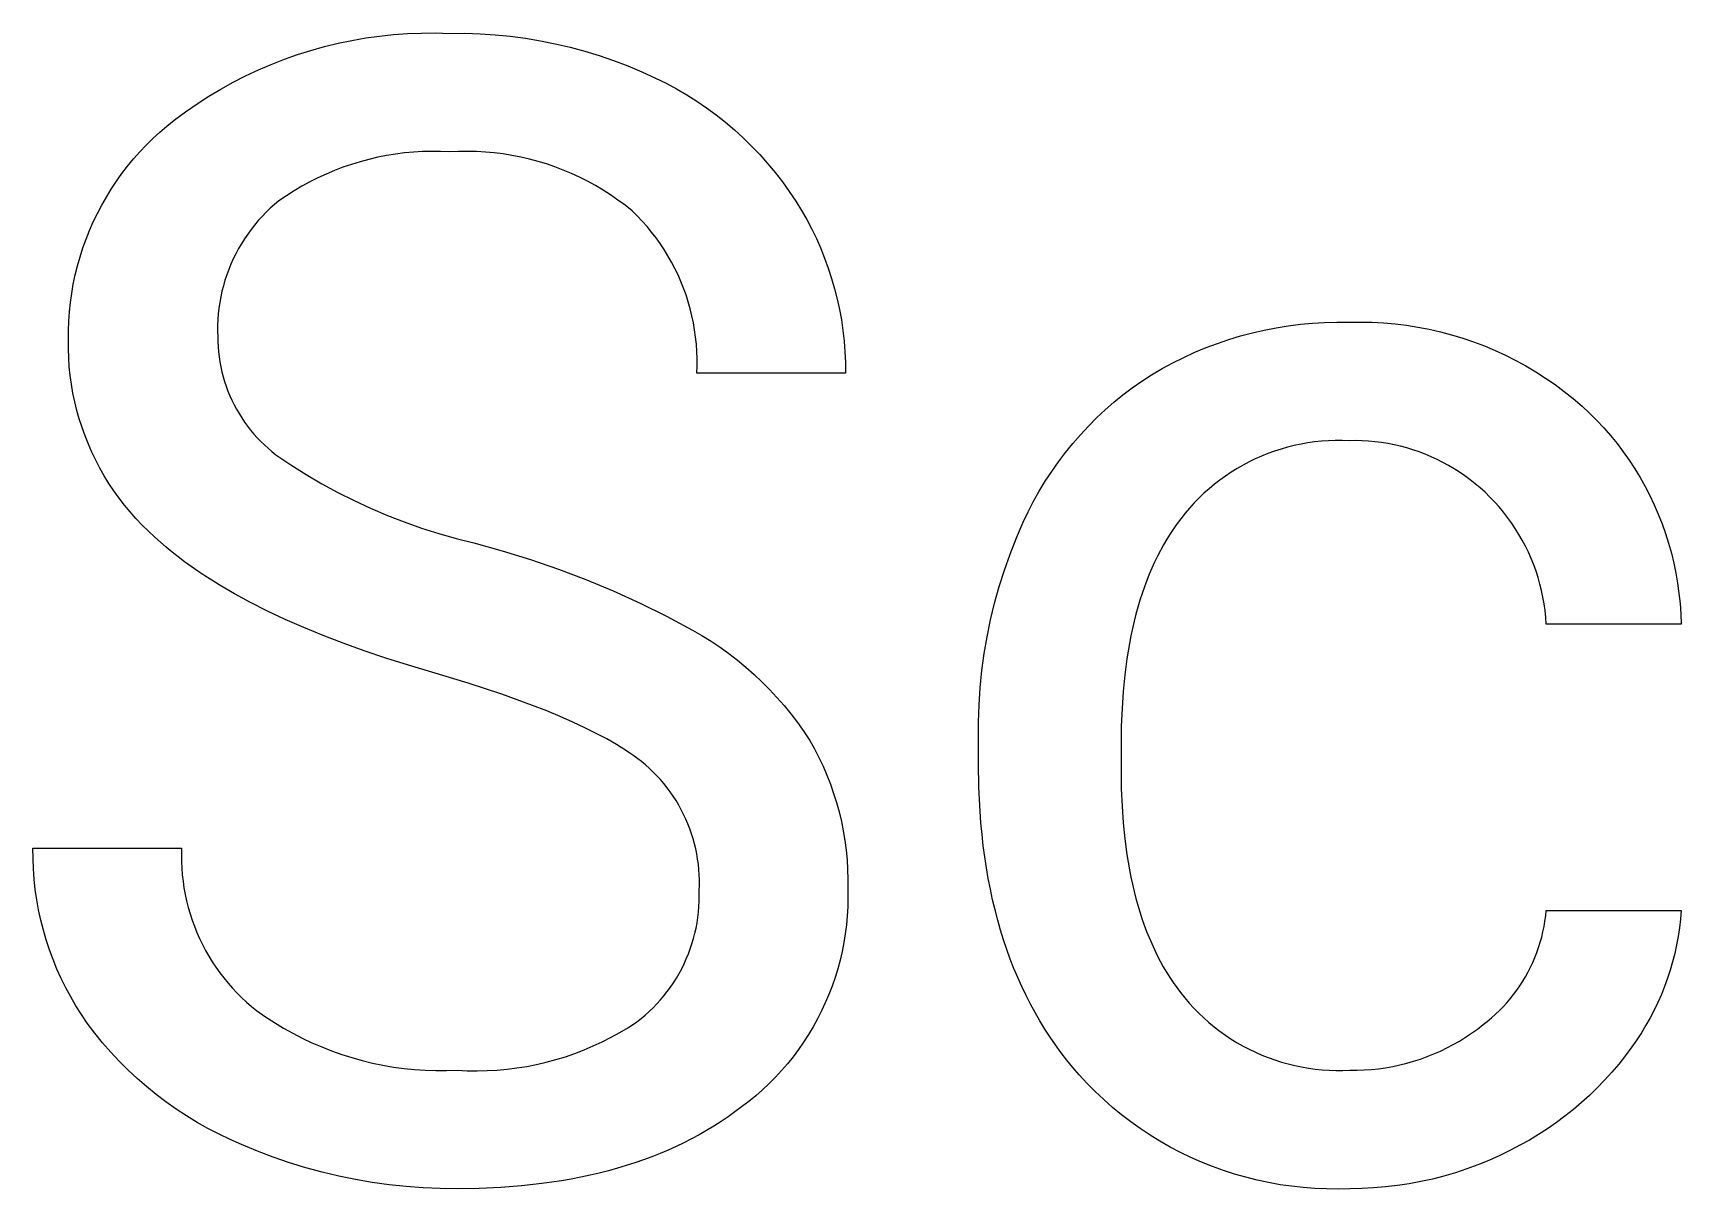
# Model space of a CAD drawing. Header units: millimetres. Extents: x 1348 to 6197, y -150 to 3238.
# Drawn here: x 5036.7 to 5090.9, y 64.2 to 102.3 of the extents above; entities that cross this region are included whole.
import ezdxf

# ---------------------------------------------------------------- set-up
doc = ezdxf.new("R2010")
doc.units = ezdxf.units.MM
doc.header["$MEASUREMENT"] = 0
doc.layers.add('Domyślny', color=7, linetype='Continuous', true_color=0x000000)

msp = doc.modelspace()

# ---------------------------------------------------------------- linework, layer by layer
at = {"layer": 'Domyślny'}
for p, q in [((5046.271, 101.813), (5046.719, 101.923)), ((5046.719, 101.923), (5047.172, 102.017)), ((5047.172, 102.017), (5047.626, 102.096)), ((5047.626, 102.096), (5048.084, 102.16)), ((5048.084, 102.16), (5048.543, 102.208)), ((5048.543, 102.208), (5049.004, 102.241)), ((5049.004, 102.241), (5049.465, 102.259)), ((5049.465, 102.259), (5049.927, 102.261)), ((5049.927, 102.261), (5050.388, 102.248)), ((5050.388, 102.248), (5050.888, 102.249)), ((5050.888, 102.249), (5051.387, 102.233)), ((5051.387, 102.233), (5051.886, 102.2)), ((5051.886, 102.2), (5052.383, 102.152)), ((5052.383, 102.152), (5052.879, 102.086)), ((5052.879, 102.086), (5053.372, 102.005)), ((5053.372, 102.005), (5053.862, 101.907)), ((5044.52, 101.229), (5044.95, 101.397)), ((5044.95, 101.397), (5045.386, 101.55)), ((5045.386, 101.55), (5045.826, 101.689)), ((5045.826, 101.689), (5046.271, 101.813)), ((5053.862, 101.907), (5054.348, 101.793)), ((5054.348, 101.793), (5054.83, 101.663)), ((5054.83, 101.663), (5055.308, 101.517)), ((5055.308, 101.517), (5055.781, 101.356)), ((5043.267, 100.64), (5043.678, 100.85)), ((5043.678, 100.85), (5044.096, 101.046)), ((5044.096, 101.046), (5044.52, 101.229)), ((5055.781, 101.356), (5056.248, 101.179)), ((5056.248, 101.179), (5056.709, 100.986)), ((5056.709, 100.986), (5057.164, 100.779)), ((5042.467, 100.178), (5042.863, 100.416)), ((5042.863, 100.416), (5043.267, 100.64)), ((5057.164, 100.779), (5057.512, 100.606)), ((5057.512, 100.606), (5057.854, 100.422)), ((5057.854, 100.422), (5058.19, 100.225)), ((5041.699, 99.665), (5042.079, 99.928)), ((5042.079, 99.928), (5042.467, 100.178)), ((5058.19, 100.225), (5058.519, 100.018)), ((5058.519, 100.018), (5058.84, 99.798)), ((5058.84, 99.798), (5059.153, 99.568)), ((5041.088, 99.197), (5041.329, 99.389)), ((5041.329, 99.389), (5041.699, 99.665)), ((5059.153, 99.568), (5059.458, 99.327)), ((5059.458, 99.327), (5059.754, 99.075)), ((5040.408, 98.571), (5040.628, 98.788)), ((5040.628, 98.788), (5040.855, 98.996)), ((5040.855, 98.996), (5041.088, 99.197)), ((5059.754, 99.075), (5060.042, 98.814)), ((5060.042, 98.814), (5060.32, 98.542)), ((5039.992, 98.117), (5040.196, 98.348)), ((5040.196, 98.348), (5040.408, 98.571)), ((5048.021, 98.171), (5047.731, 98.103)), ((5048.313, 98.228), (5048.021, 98.171)), ((5048.607, 98.276), (5048.313, 98.228)), ((5048.902, 98.313), (5048.607, 98.276)), ((5049.198, 98.341), (5048.902, 98.313)), ((5049.496, 98.358), (5049.198, 98.341)), ((5049.793, 98.366), (5049.496, 98.358)), ((5050.091, 98.363), (5049.793, 98.366)), ((5050.388, 98.35), (5050.091, 98.363)), ((5050.682, 98.364), (5050.388, 98.35)), ((5050.975, 98.367), (5050.682, 98.364)), ((5051.269, 98.361), (5050.975, 98.367)), ((5051.562, 98.344), (5051.269, 98.361)), ((5051.854, 98.318), (5051.562, 98.344)), ((5052.146, 98.281), (5051.854, 98.318)), ((5052.436, 98.235), (5052.146, 98.281)), ((5052.724, 98.178), (5052.436, 98.235)), ((5053.01, 98.112), (5052.724, 98.178)), ((5060.32, 98.542), (5060.588, 98.261)), ((5060.588, 98.261), (5060.847, 97.971)), ((5039.429, 97.384), (5039.608, 97.635)), ((5039.608, 97.635), (5039.796, 97.879)), ((5039.796, 97.879), (5039.992, 98.117)), ((5046.324, 97.621), (5046.054, 97.497)), ((5046.599, 97.737), (5046.324, 97.621)), ((5046.877, 97.843), (5046.599, 97.737)), ((5047.158, 97.939), (5046.877, 97.843)), ((5047.443, 98.026), (5047.158, 97.939)), ((5047.731, 98.103), (5047.443, 98.026)), ((5053.294, 98.036), (5053.01, 98.112)), ((5053.574, 97.951), (5053.294, 98.036)), ((5053.852, 97.855), (5053.574, 97.951)), ((5054.127, 97.751), (5053.852, 97.855)), ((5054.397, 97.637), (5054.127, 97.751)), ((5054.664, 97.514), (5054.397, 97.637)), ((5060.847, 97.971), (5061.095, 97.672)), ((5061.095, 97.672), (5061.333, 97.364)), ((5039.097, 96.865), (5039.259, 97.128)), ((5039.259, 97.128), (5039.429, 97.384)), ((5045.27, 97.069), (5045.019, 96.908)), ((5045.527, 97.22), (5045.27, 97.069)), ((5045.788, 97.363), (5045.527, 97.22)), ((5046.054, 97.497), (5045.788, 97.363)), ((5054.926, 97.382), (5054.664, 97.514)), ((5055.184, 97.241), (5054.926, 97.382)), ((5055.436, 97.091), (5055.184, 97.241)), ((5055.684, 96.933), (5055.436, 97.091)), ((5061.333, 97.364), (5061.56, 97.048)), ((5061.56, 97.048), (5061.775, 96.725)), ((5038.801, 96.325), (5038.944, 96.598)), ((5038.944, 96.598), (5039.097, 96.865)), ((5044.629, 96.619), (5044.488, 96.494)), ((5044.774, 96.74), (5044.629, 96.619)), ((5045.019, 96.908), (5044.774, 96.74)), ((5055.925, 96.766), (5055.684, 96.933)), ((5056.161, 96.592), (5055.925, 96.766)), ((5056.391, 96.409), (5056.161, 96.592)), ((5061.775, 96.725), (5061.959, 96.426)), ((5038.543, 95.765), (5038.667, 96.047)), ((5038.667, 96.047), (5038.801, 96.325)), ((5044.094, 96.088), (5043.972, 95.944)), ((5044.221, 96.228), (5044.094, 96.088)), ((5044.352, 96.363), (5044.221, 96.228)), ((5044.488, 96.494), (5044.352, 96.363)), ((5056.56, 96.243), (5056.391, 96.409)), ((5056.723, 96.071), (5056.56, 96.243)), ((5056.881, 95.894), (5056.723, 96.071)), ((5061.959, 96.426), (5062.133, 96.122)), ((5062.133, 96.122), (5062.297, 95.811)), ((5038.325, 95.189), (5038.429, 95.479)), ((5038.429, 95.479), (5038.543, 95.765)), ((5043.638, 95.488), (5043.538, 95.329)), ((5043.744, 95.644), (5043.638, 95.488)), ((5043.856, 95.796), (5043.744, 95.644)), ((5043.972, 95.944), (5043.856, 95.796)), ((5057.031, 95.711), (5056.881, 95.894)), ((5057.176, 95.523), (5057.031, 95.711)), ((5057.314, 95.331), (5057.176, 95.523)), ((5062.297, 95.811), (5062.45, 95.496)), ((5062.45, 95.496), (5062.592, 95.175)), ((5038.146, 94.6), (5038.23, 94.896)), ((5038.23, 94.896), (5038.325, 95.189)), ((5043.354, 95), (5043.27, 94.831)), ((5043.443, 95.166), (5043.354, 95)), ((5043.538, 95.329), (5043.443, 95.166)), ((5057.445, 95.133), (5057.314, 95.331)), ((5057.57, 94.932), (5057.445, 95.133)), ((5057.687, 94.726), (5057.57, 94.932)), ((5062.592, 95.175), (5062.723, 94.85)), ((5038.072, 94.301), (5038.146, 94.6)), ((5043.121, 94.484), (5043.056, 94.307)), ((5043.193, 94.659), (5043.121, 94.484)), ((5043.27, 94.831), (5043.193, 94.659)), ((5057.797, 94.516), (5057.687, 94.726)), ((5057.9, 94.302), (5057.797, 94.516)), ((5062.723, 94.85), (5062.843, 94.52)), ((5062.843, 94.52), (5062.952, 94.187)), ((5037.955, 93.696), (5038.008, 93.999)), ((5038.008, 93.999), (5038.072, 94.301)), ((5042.944, 93.947), (5042.898, 93.765)), ((5042.997, 94.128), (5042.944, 93.947)), ((5043.056, 94.307), (5042.997, 94.128)), ((5057.995, 94.085), (5057.9, 94.302)), ((5058.083, 93.865), (5057.995, 94.085)), ((5058.163, 93.642), (5058.083, 93.865)), ((5062.952, 94.187), (5063.049, 93.85)), ((5063.049, 93.85), (5063.135, 93.51)), ((5037.88, 93.084), (5037.912, 93.391)), ((5037.912, 93.391), (5037.955, 93.696)), ((5042.824, 93.395), (5042.797, 93.208)), ((5042.858, 93.58), (5042.824, 93.395)), ((5042.898, 93.765), (5042.858, 93.58)), ((5058.236, 93.417), (5058.163, 93.642)), ((5058.3, 93.189), (5058.236, 93.417)), ((5063.135, 93.51), (5063.21, 93.167)), ((5037.847, 92.469), (5037.858, 92.777)), ((5037.858, 92.777), (5037.88, 93.084)), ((5042.763, 92.833), (5042.755, 92.644)), ((5042.777, 93.021), (5042.763, 92.833)), ((5042.797, 93.208), (5042.777, 93.021)), ((5058.357, 92.959), (5058.3, 93.189)), ((5058.405, 92.727), (5058.357, 92.959)), ((5058.446, 92.493), (5058.405, 92.727)), ((5063.21, 93.167), (5063.273, 92.822)), ((5063.273, 92.822), (5063.324, 92.475)), ((5078.371, 92.68), (5078.77, 92.717)), ((5078.77, 92.717), (5079.17, 92.74)), ((5079.17, 92.74), (5079.571, 92.75)), ((5079.571, 92.75), (5079.972, 92.747)), ((5079.972, 92.747), (5080.351, 92.753)), ((5080.351, 92.753), (5080.731, 92.746)), ((5080.731, 92.746), (5081.109, 92.726)), ((5081.109, 92.726), (5081.487, 92.693)), ((5037.846, 92.161), (5037.847, 92.469)), ((5037.846, 91.868), (5037.846, 92.161)), ((5042.755, 92.644), (5042.755, 92.456)), ((5042.755, 92.456), (5042.76, 92.267)), ((5042.76, 92.267), (5042.763, 92.101)), ((5058.479, 92.259), (5058.446, 92.493)), ((5058.503, 92.023), (5058.479, 92.259)), ((5063.324, 92.475), (5063.363, 92.127)), ((5075.643, 92.051), (5076.022, 92.18)), ((5076.022, 92.18), (5076.406, 92.296)), ((5076.406, 92.296), (5076.793, 92.399)), ((5076.793, 92.399), (5077.184, 92.489)), ((5077.184, 92.489), (5077.577, 92.566)), ((5077.577, 92.566), (5077.973, 92.63)), ((5077.973, 92.63), (5078.371, 92.68)), ((5081.487, 92.693), (5081.864, 92.647)), ((5081.864, 92.647), (5082.238, 92.588)), ((5082.238, 92.588), (5082.611, 92.516)), ((5082.611, 92.516), (5082.981, 92.432)), ((5082.981, 92.432), (5083.347, 92.334)), ((5083.347, 92.334), (5083.71, 92.224)), ((5083.71, 92.224), (5084.069, 92.102)), ((5037.856, 91.576), (5037.846, 91.868)), ((5042.763, 92.101), (5042.771, 91.936)), ((5042.771, 91.936), (5042.784, 91.77)), ((5042.784, 91.77), (5042.803, 91.605)), ((5058.519, 91.787), (5058.503, 92.023)), ((5058.527, 91.55), (5058.519, 91.787)), ((5063.363, 92.127), (5063.391, 91.777)), ((5063.391, 91.777), (5063.406, 91.427)), ((5074.533, 91.59), (5074.897, 91.756)), ((5074.897, 91.756), (5075.267, 91.91)), ((5075.267, 91.91), (5075.643, 92.051)), ((5084.069, 92.102), (5084.424, 91.967)), ((5084.424, 91.967), (5084.774, 91.82)), ((5084.774, 91.82), (5085.118, 91.662)), ((5085.118, 91.662), (5085.457, 91.491)), ((5037.876, 91.284), (5037.856, 91.576)), ((5037.906, 90.993), (5037.876, 91.284)), ((5042.803, 91.605), (5042.828, 91.441)), ((5042.828, 91.441), (5042.859, 91.278)), ((5042.859, 91.278), (5042.895, 91.116)), ((5042.895, 91.116), (5042.936, 90.955)), ((5058.519, 91.076), (5058.527, 91.313)), ((5063.41, 91.076), (5058.519, 91.076)), ((5058.527, 91.313), (5058.527, 91.55)), ((5063.406, 91.427), (5063.41, 91.076)), ((5073.474, 91.019), (5073.821, 91.221)), ((5073.821, 91.221), (5074.174, 91.411)), ((5074.174, 91.411), (5074.533, 91.59)), ((5085.457, 91.491), (5085.79, 91.309)), ((5085.79, 91.309), (5086.116, 91.115)), ((5086.116, 91.115), (5086.435, 90.91)), ((5037.947, 90.704), (5037.906, 90.993)), ((5037.997, 90.416), (5037.947, 90.704)), ((5042.936, 90.955), (5042.983, 90.796)), ((5042.983, 90.796), (5043.036, 90.639)), ((5043.036, 90.639), (5043.094, 90.483)), ((5072.536, 90.354), (5072.841, 90.587)), ((5072.841, 90.587), (5073.154, 90.808)), ((5073.154, 90.808), (5073.474, 91.019)), ((5086.435, 90.91), (5086.747, 90.695)), ((5086.747, 90.695), (5087.052, 90.469)), ((5038.057, 90.129), (5037.997, 90.416)), ((5038.127, 89.845), (5038.057, 90.129)), ((5043.094, 90.483), (5043.157, 90.329)), ((5043.157, 90.329), (5043.225, 90.178)), ((5043.225, 90.178), (5043.298, 90.029)), ((5043.298, 90.029), (5043.377, 89.883)), ((5071.95, 89.86), (5072.238, 90.112)), ((5072.238, 90.112), (5072.536, 90.354)), ((5087.052, 90.469), (5087.348, 90.232)), ((5087.348, 90.232), (5087.636, 89.985)), ((5038.206, 89.564), (5038.127, 89.845)), ((5038.296, 89.285), (5038.206, 89.564)), ((5043.377, 89.883), (5043.46, 89.739)), ((5043.46, 89.739), (5043.549, 89.599)), ((5043.549, 89.599), (5043.642, 89.461)), ((5043.642, 89.461), (5043.739, 89.327)), ((5071.399, 89.326), (5071.67, 89.597)), ((5071.67, 89.597), (5071.95, 89.86)), ((5087.636, 89.985), (5087.883, 89.755)), ((5087.883, 89.755), (5088.122, 89.517)), ((5088.122, 89.517), (5088.352, 89.27)), ((5038.394, 89.01), (5038.296, 89.285)), ((5038.503, 88.738), (5038.394, 89.01)), ((5043.739, 89.327), (5043.841, 89.196)), ((5043.841, 89.196), (5043.948, 89.069)), ((5043.948, 89.069), (5044.059, 88.946)), ((5044.059, 88.946), (5044.174, 88.826)), ((5070.886, 88.756), (5071.137, 89.045)), ((5071.137, 89.045), (5071.399, 89.326)), ((5088.352, 89.27), (5088.574, 89.016)), ((5088.574, 89.016), (5088.787, 88.754)), ((5038.62, 88.471), (5038.503, 88.738)), ((5038.747, 88.207), (5038.62, 88.471)), ((5044.174, 88.826), (5044.293, 88.71)), ((5044.293, 88.71), (5044.416, 88.599)), ((5044.416, 88.599), (5044.543, 88.491)), ((5044.543, 88.491), (5044.673, 88.389)), ((5044.673, 88.389), (5045.168, 88.054)), ((5070.413, 88.152), (5070.644, 88.458)), ((5070.644, 88.458), (5070.886, 88.756)), ((5077.306, 88.424), (5077.096, 88.34)), ((5077.519, 88.502), (5077.306, 88.424)), ((5077.735, 88.571), (5077.519, 88.502)), ((5077.952, 88.634), (5077.735, 88.571)), ((5078.172, 88.689), (5077.952, 88.634)), ((5078.394, 88.736), (5078.172, 88.689)), ((5078.617, 88.775), (5078.394, 88.736)), ((5078.841, 88.807), (5078.617, 88.775)), ((5079.067, 88.831), (5078.841, 88.807)), ((5079.293, 88.847), (5079.067, 88.831)), ((5079.519, 88.856), (5079.293, 88.847)), ((5079.746, 88.856), (5079.519, 88.856)), ((5079.972, 88.849), (5079.746, 88.856)), ((5080.185, 88.851), (5079.972, 88.849)), ((5080.399, 88.846), (5080.185, 88.851)), ((5080.612, 88.834), (5080.399, 88.846)), ((5080.824, 88.814), (5080.612, 88.834)), ((5081.036, 88.788), (5080.824, 88.814)), ((5081.246, 88.754), (5081.036, 88.788)), ((5081.456, 88.713), (5081.246, 88.754)), ((5081.664, 88.665), (5081.456, 88.713)), ((5081.87, 88.61), (5081.664, 88.665)), ((5082.074, 88.548), (5081.87, 88.61)), ((5082.276, 88.479), (5082.074, 88.548)), ((5082.475, 88.403), (5082.276, 88.479)), ((5082.672, 88.321), (5082.475, 88.403)), ((5088.787, 88.754), (5088.991, 88.485)), ((5088.991, 88.485), (5089.185, 88.209)), ((5038.883, 87.948), (5038.747, 88.207)), ((5039.027, 87.694), (5038.883, 87.948)), ((5045.168, 88.054), (5045.673, 87.735)), ((5069.982, 87.517), (5070.192, 87.838)), ((5070.192, 87.838), (5070.413, 88.152)), ((5076.288, 87.931), (5076.095, 87.812)), ((5076.485, 88.044), (5076.288, 87.931)), ((5076.685, 88.149), (5076.485, 88.044)), ((5076.889, 88.248), (5076.685, 88.149)), ((5077.096, 88.34), (5076.889, 88.248)), ((5082.866, 88.232), (5082.672, 88.321)), ((5083.057, 88.136), (5082.866, 88.232)), ((5083.244, 88.034), (5083.057, 88.136)), ((5083.428, 87.926), (5083.244, 88.034)), ((5083.608, 87.811), (5083.428, 87.926)), ((5089.185, 88.209), (5089.371, 87.927)), ((5089.371, 87.927), (5089.546, 87.639)), ((5039.181, 87.445), (5039.027, 87.694)), ((5039.342, 87.201), (5039.181, 87.445)), ((5045.673, 87.735), (5046.188, 87.432)), ((5046.188, 87.432), (5046.713, 87.146)), ((5069.783, 87.189), (5069.982, 87.517)), ((5075.544, 87.415), (5075.37, 87.27)), ((5075.723, 87.553), (5075.544, 87.415)), ((5075.907, 87.686), (5075.723, 87.553)), ((5076.095, 87.812), (5075.907, 87.686)), ((5083.784, 87.691), (5083.608, 87.811)), ((5083.956, 87.565), (5083.784, 87.691)), ((5084.124, 87.432), (5083.956, 87.565)), ((5084.286, 87.295), (5084.124, 87.432)), ((5084.445, 87.152), (5084.286, 87.295)), ((5089.546, 87.639), (5089.711, 87.344)), ((5089.711, 87.344), (5089.866, 87.045)), ((5039.512, 86.963), (5039.342, 87.201)), ((5039.691, 86.731), (5039.512, 86.963)), ((5046.713, 87.146), (5047.247, 86.877)), ((5047.247, 86.877), (5047.789, 86.625)), ((5069.419, 86.514), (5069.595, 86.855)), ((5069.595, 86.855), (5069.783, 87.189)), ((5074.878, 86.801), (5074.725, 86.634)), ((5075.036, 86.963), (5074.878, 86.801)), ((5075.2, 87.119), (5075.036, 86.963)), ((5075.37, 87.27), (5075.2, 87.119)), ((5084.605, 86.997), (5084.445, 87.152)), ((5084.759, 86.836), (5084.605, 86.997)), ((5084.908, 86.67), (5084.759, 86.836)), ((5089.866, 87.045), (5090.011, 86.74)), ((5090.011, 86.74), (5090.145, 86.43)), ((5039.877, 86.505), (5039.691, 86.731)), ((5040.07, 86.286), (5039.877, 86.505)), ((5040.272, 86.074), (5040.07, 86.286)), ((5047.789, 86.625), (5048.338, 86.391)), ((5048.338, 86.391), (5048.895, 86.175)), ((5069.255, 86.168), (5069.419, 86.514)), ((5074.437, 86.284), (5074.317, 86.121)), ((5074.578, 86.461), (5074.437, 86.284)), ((5074.725, 86.634), (5074.578, 86.461)), ((5085.051, 86.499), (5084.908, 86.67)), ((5085.187, 86.324), (5085.051, 86.499)), ((5085.318, 86.143), (5085.187, 86.324)), ((5090.145, 86.43), (5090.269, 86.116)), ((5040.48, 85.869), (5040.272, 86.074)), ((5040.695, 85.671), (5040.48, 85.869)), ((5040.877, 85.507), (5040.695, 85.671)), ((5048.895, 86.175), (5049.459, 85.976)), ((5049.459, 85.976), (5050.029, 85.796)), ((5050.029, 85.796), (5050.604, 85.634)), ((5069.031, 85.649), (5069.255, 86.168)), ((5074.086, 85.782), (5073.977, 85.606)), ((5074.2, 85.954), (5074.086, 85.782)), ((5074.317, 86.121), (5074.2, 85.954)), ((5085.442, 85.958), (5085.318, 86.143)), ((5085.56, 85.769), (5085.442, 85.958)), ((5085.671, 85.576), (5085.56, 85.769)), ((5090.269, 86.116), (5090.382, 85.798)), ((5090.382, 85.798), (5090.484, 85.476)), ((5041.065, 85.345), (5040.877, 85.507)), ((5041.259, 85.185), (5041.065, 85.345)), ((5041.461, 85.026), (5041.259, 85.185)), ((5050.604, 85.634), (5051.184, 85.49)), ((5051.184, 85.49), (5052.12, 85.232)), ((5052.12, 85.232), (5053.047, 84.944)), ((5068.636, 84.589), (5068.824, 85.122)), ((5068.824, 85.122), (5069.031, 85.649)), ((5073.77, 85.241), (5073.672, 85.052)), ((5073.872, 85.426), (5073.77, 85.241)), ((5073.977, 85.606), (5073.872, 85.426)), ((5085.775, 85.38), (5085.671, 85.576)), ((5085.872, 85.179), (5085.775, 85.38)), ((5085.963, 84.976), (5085.872, 85.179)), ((5090.484, 85.476), (5090.574, 85.151)), ((5090.574, 85.151), (5090.654, 84.823)), ((5041.669, 84.869), (5041.461, 85.026)), ((5041.884, 84.713), (5041.669, 84.869)), ((5042.105, 84.56), (5041.884, 84.713)), ((5053.047, 84.944), (5053.965, 84.627)), ((5053.965, 84.627), (5054.872, 84.282)), ((5068.466, 84.05), (5068.636, 84.589)), ((5073.488, 84.659), (5073.402, 84.456)), ((5073.578, 84.858), (5073.488, 84.659)), ((5073.672, 85.052), (5073.578, 84.858)), ((5086.046, 84.769), (5085.963, 84.976)), ((5086.122, 84.56), (5086.046, 84.769)), ((5090.654, 84.823), (5090.722, 84.493)), ((5042.333, 84.407), (5042.105, 84.56)), ((5042.568, 84.257), (5042.333, 84.407)), ((5042.809, 84.108), (5042.568, 84.257)), ((5043.311, 83.814), (5042.809, 84.108)), ((5054.872, 84.282), (5055.768, 83.908)), ((5068.314, 83.506), (5068.466, 84.05)), ((5073.241, 84.037), (5073.166, 83.821)), ((5073.319, 84.249), (5073.241, 84.037)), ((5073.402, 84.456), (5073.319, 84.249)), ((5086.19, 84.348), (5086.122, 84.56)), ((5086.251, 84.134), (5086.19, 84.348)), ((5086.305, 83.917), (5086.251, 84.134)), ((5090.722, 84.493), (5090.779, 84.16)), ((5090.779, 84.16), (5090.825, 83.826)), ((5043.841, 83.527), (5043.311, 83.814)), ((5044.397, 83.247), (5043.841, 83.527)), ((5055.768, 83.908), (5056.652, 83.506)), ((5056.652, 83.506), (5057.523, 83.077)), ((5068.181, 82.956), (5068.314, 83.506)), ((5073.095, 83.6), (5073.028, 83.375)), ((5073.166, 83.821), (5073.095, 83.6)), ((5086.351, 83.7), (5086.305, 83.917)), ((5086.389, 83.48), (5086.351, 83.7)), ((5090.825, 83.826), (5090.859, 83.49)), ((5090.859, 83.49), (5090.882, 83.153)), ((5044.979, 82.973), (5044.397, 83.247)), ((5045.588, 82.706), (5044.979, 82.973)), ((5057.523, 83.077), (5058.38, 82.62)), ((5068.067, 82.403), (5068.181, 82.956)), ((5072.964, 83.145), (5072.905, 82.911)), ((5073.028, 83.375), (5072.964, 83.145)), ((5086.42, 83.26), (5086.389, 83.48)), ((5086.443, 83.038), (5086.42, 83.26)), ((5086.458, 82.816), (5086.443, 83.038)), ((5090.882, 83.153), (5090.893, 82.816)), ((5046.224, 82.445), (5045.588, 82.706)), ((5046.886, 82.19), (5046.224, 82.445)), ((5058.38, 82.62), (5058.688, 82.441)), ((5058.688, 82.441), (5058.99, 82.252)), ((5067.972, 81.845), (5068.067, 82.403)), ((5072.798, 82.429), (5072.75, 82.182)), ((5072.849, 82.672), (5072.798, 82.429)), ((5072.905, 82.911), (5072.849, 82.672)), ((5090.893, 82.816), (5086.458, 82.816)), ((5047.575, 81.942), (5046.886, 82.19)), ((5048.291, 81.7), (5047.575, 81.942)), ((5058.99, 82.252), (5059.286, 82.053)), ((5059.286, 82.053), (5059.575, 81.844)), ((5072.705, 81.93), (5072.665, 81.673)), ((5072.75, 82.182), (5072.705, 81.93)), ((5049.033, 81.465), (5048.291, 81.7)), ((5049.802, 81.236), (5049.033, 81.465)), ((5059.575, 81.844), (5059.857, 81.626)), ((5059.857, 81.626), (5060.132, 81.399)), ((5060.132, 81.399), (5060.399, 81.164)), ((5067.896, 81.285), (5067.972, 81.845)), ((5072.665, 81.673), (5072.596, 81.146)), ((5051.002, 80.874), (5049.802, 81.236)), ((5052.106, 80.51), (5051.002, 80.874)), ((5060.399, 81.164), (5060.658, 80.919)), ((5060.658, 80.919), (5060.91, 80.666)), ((5067.839, 80.723), (5067.896, 81.285)), ((5072.596, 81.146), (5072.542, 80.602)), ((5053.113, 80.144), (5052.106, 80.51)), ((5060.91, 80.666), (5061.152, 80.406)), ((5061.152, 80.406), (5061.387, 80.137)), ((5067.801, 80.159), (5067.839, 80.723)), ((5072.542, 80.602), (5072.504, 80.04)), ((5053.58, 79.961), (5053.113, 80.144)), ((5054.023, 79.777), (5053.58, 79.961)), ((5054.441, 79.593), (5054.023, 79.777)), ((5061.387, 80.137), (5061.612, 79.861)), ((5061.612, 79.861), (5061.828, 79.578)), ((5067.783, 79.594), (5067.801, 80.159)), ((5072.504, 80.04), (5072.481, 79.459)), ((5054.836, 79.408), (5054.441, 79.593)), ((5055.206, 79.223), (5054.836, 79.408)), ((5055.553, 79.038), (5055.206, 79.223)), ((5061.828, 79.578), (5062.035, 79.287)), ((5062.035, 79.287), (5062.232, 78.99)), ((5067.784, 79.029), (5067.783, 79.594)), ((5072.481, 79.459), (5072.473, 78.861)), ((5055.875, 78.852), (5055.553, 79.038)), ((5056.027, 78.759), (5055.875, 78.852)), ((5056.172, 78.666), (5056.027, 78.759)), ((5056.312, 78.572), (5056.172, 78.666)), ((5062.232, 78.99), (5062.388, 78.712)), ((5062.388, 78.712), (5062.534, 78.428)), ((5067.784, 78.241), (5067.784, 79.029)), ((5072.473, 78.861), (5072.473, 77.978)), ((5056.446, 78.479), (5056.312, 78.572)), ((5056.574, 78.386), (5056.446, 78.479)), ((5056.696, 78.292), (5056.574, 78.386)), ((5056.828, 78.182), (5056.696, 78.292)), ((5056.957, 78.068), (5056.828, 78.182)), ((5057.082, 77.949), (5056.957, 78.068)), ((5062.534, 78.428), (5062.67, 78.14)), ((5062.67, 78.14), (5062.796, 77.846)), ((5067.797, 77.439), (5067.784, 78.241)), ((5057.203, 77.826), (5057.082, 77.949)), ((5057.319, 77.7), (5057.203, 77.826)), ((5057.431, 77.569), (5057.319, 77.7)), ((5057.539, 77.435), (5057.431, 77.569)), ((5062.796, 77.846), (5062.912, 77.549)), ((5062.912, 77.549), (5063.018, 77.248)), ((5072.473, 77.978), (5072.481, 77.396)), ((5057.642, 77.297), (5057.539, 77.435)), ((5057.74, 77.155), (5057.642, 77.297)), ((5057.834, 77.011), (5057.74, 77.155)), ((5057.922, 76.863), (5057.834, 77.011)), ((5063.018, 77.248), (5063.113, 76.943)), ((5067.836, 76.658), (5067.797, 77.439)), ((5072.481, 77.396), (5072.504, 76.83)), ((5058.006, 76.712), (5057.922, 76.863)), ((5058.084, 76.559), (5058.006, 76.712)), ((5058.157, 76.403), (5058.084, 76.559)), ((5063.113, 76.943), (5063.198, 76.636)), ((5063.198, 76.636), (5063.272, 76.325)), ((5067.865, 76.276), (5067.836, 76.658)), ((5072.504, 76.83), (5072.542, 76.282)), ((5058.225, 76.245), (5058.157, 76.403)), ((5058.287, 76.084), (5058.225, 76.245)), ((5058.344, 75.922), (5058.287, 76.084)), ((5058.396, 75.758), (5058.344, 75.922)), ((5063.272, 76.325), (5063.336, 76.012)), ((5063.336, 76.012), (5063.388, 75.698)), ((5067.9, 75.899), (5067.865, 76.276)), ((5067.942, 75.528), (5067.9, 75.899)), ((5072.542, 76.282), (5072.595, 75.75)), ((5036.683, 75.103), (5036.681, 75.443)), ((5036.681, 75.443), (5041.569, 75.443)), ((5041.569, 75.443), (5041.564, 75.225)), ((5058.441, 75.592), (5058.396, 75.758)), ((5058.482, 75.424), (5058.441, 75.592)), ((5058.516, 75.255), (5058.482, 75.424)), ((5063.388, 75.698), (5063.43, 75.381)), ((5063.43, 75.381), (5063.46, 75.064)), ((5067.991, 75.162), (5067.942, 75.528)), ((5072.595, 75.75), (5072.664, 75.235)), ((5036.696, 74.763), (5036.683, 75.103)), ((5041.564, 75.225), (5041.566, 75.007)), ((5041.566, 75.007), (5041.576, 74.789)), ((5058.545, 75.086), (5058.516, 75.255)), ((5058.568, 74.915), (5058.545, 75.086)), ((5058.585, 74.744), (5058.568, 74.915)), ((5063.46, 75.064), (5063.48, 74.745)), ((5068.045, 74.801), (5067.991, 75.162)), ((5072.664, 75.235), (5072.704, 74.985)), ((5072.704, 74.985), (5072.748, 74.738)), ((5036.721, 74.424), (5036.696, 74.763)), ((5036.758, 74.086), (5036.721, 74.424)), ((5041.576, 74.789), (5041.593, 74.571)), ((5041.593, 74.571), (5041.617, 74.354)), ((5041.617, 74.354), (5041.649, 74.138)), ((5058.596, 74.572), (5058.585, 74.744)), ((5058.602, 74.4), (5058.596, 74.572)), ((5058.601, 74.228), (5058.602, 74.4)), ((5063.48, 74.745), (5063.489, 74.426)), ((5063.489, 74.426), (5063.486, 74.107)), ((5068.107, 74.446), (5068.045, 74.801)), ((5068.175, 74.096), (5068.107, 74.446)), ((5072.748, 74.738), (5072.795, 74.496)), ((5072.795, 74.496), (5072.847, 74.257)), ((5036.807, 73.749), (5036.758, 74.086)), ((5036.868, 73.414), (5036.807, 73.749)), ((5041.649, 74.138), (5041.688, 73.924)), ((5041.688, 73.924), (5041.734, 73.71)), ((5058.595, 74.055), (5058.601, 74.228)), ((5058.599, 73.878), (5058.595, 74.055)), ((5058.596, 73.7), (5058.599, 73.878)), ((5063.49, 73.811), (5063.483, 73.514)), ((5063.486, 74.107), (5063.49, 73.811)), ((5068.249, 73.752), (5068.175, 74.096)), ((5068.33, 73.413), (5068.249, 73.752)), ((5072.847, 74.257), (5072.902, 74.023)), ((5072.902, 74.023), (5072.961, 73.794)), ((5072.961, 73.794), (5073.024, 73.568)), ((5036.94, 73.082), (5036.868, 73.414)), ((5041.734, 73.71), (5041.787, 73.499)), ((5041.787, 73.499), (5041.848, 73.289)), ((5041.848, 73.289), (5041.915, 73.082)), ((5058.553, 73.169), (5058.573, 73.345)), ((5058.573, 73.345), (5058.588, 73.522)), ((5058.588, 73.522), (5058.596, 73.7)), ((5063.466, 73.219), (5063.439, 72.924)), ((5063.483, 73.514), (5063.466, 73.219)), ((5068.417, 73.079), (5068.33, 73.413)), ((5073.024, 73.568), (5073.091, 73.347)), ((5073.091, 73.347), (5073.161, 73.13)), ((5086.416, 73.041), (5086.44, 73.216)), ((5086.44, 73.216), (5086.458, 73.391)), ((5086.458, 73.391), (5090.893, 73.391)), ((5090.893, 73.391), (5090.87, 73.108)), ((5037.023, 72.752), (5036.94, 73.082)), ((5037.119, 72.426), (5037.023, 72.752)), ((5041.915, 73.082), (5041.99, 72.877)), ((5041.99, 72.877), (5042.072, 72.674)), ((5042.072, 72.674), (5042.16, 72.475)), ((5058.41, 72.473), (5058.454, 72.645)), ((5058.454, 72.645), (5058.493, 72.818)), ((5058.493, 72.818), (5058.526, 72.993)), ((5058.526, 72.993), (5058.553, 73.169)), ((5063.439, 72.924), (5063.401, 72.63)), ((5068.511, 72.751), (5068.417, 73.079)), ((5068.611, 72.428), (5068.511, 72.751)), ((5073.161, 73.13), (5073.235, 72.917)), ((5073.235, 72.917), (5073.314, 72.709)), ((5073.314, 72.709), (5073.395, 72.505)), ((5086.309, 72.522), (5086.351, 72.694)), ((5086.351, 72.694), (5086.386, 72.867)), ((5086.386, 72.867), (5086.416, 73.041)), ((5090.838, 72.825), (5090.797, 72.544)), ((5090.87, 73.108), (5090.838, 72.825)), ((5037.225, 72.103), (5037.119, 72.426)), ((5037.343, 71.784), (5037.225, 72.103)), ((5042.16, 72.475), (5042.255, 72.278)), ((5042.255, 72.278), (5042.356, 72.085)), ((5058.241, 71.967), (5058.303, 72.134)), ((5058.303, 72.134), (5058.359, 72.302)), ((5058.359, 72.302), (5058.41, 72.473)), ((5063.354, 72.338), (5063.296, 72.047)), ((5063.401, 72.63), (5063.354, 72.338)), ((5068.717, 72.11), (5068.611, 72.428)), ((5068.83, 71.798), (5068.717, 72.11)), ((5073.395, 72.505), (5073.481, 72.305)), ((5073.481, 72.305), (5073.571, 72.109)), ((5073.571, 72.109), (5073.664, 71.918)), ((5086.151, 72.017), (5086.209, 72.183)), ((5086.209, 72.183), (5086.262, 72.352)), ((5086.262, 72.352), (5086.309, 72.522)), ((5090.746, 72.264), (5090.686, 71.986)), ((5090.797, 72.544), (5090.746, 72.264)), ((5037.472, 71.469), (5037.343, 71.784)), ((5042.356, 72.085), (5042.464, 71.895)), ((5042.464, 71.895), (5042.579, 71.71)), ((5042.579, 71.71), (5042.699, 71.528)), ((5058.021, 71.482), (5058.1, 71.641)), ((5058.1, 71.641), (5058.173, 71.803)), ((5058.173, 71.803), (5058.241, 71.967)), ((5063.229, 71.759), (5063.152, 71.473)), ((5063.296, 72.047), (5063.229, 71.759)), ((5068.95, 71.491), (5068.83, 71.798)), ((5073.664, 71.918), (5073.761, 71.73)), ((5073.761, 71.73), (5073.862, 71.547)), ((5085.942, 71.53), (5086.017, 71.69)), ((5086.017, 71.69), (5086.087, 71.852)), ((5086.087, 71.852), (5086.151, 72.017)), ((5090.617, 71.711), (5090.538, 71.437)), ((5090.686, 71.986), (5090.617, 71.711)), ((5037.611, 71.159), (5037.472, 71.469)), ((5037.762, 70.854), (5037.611, 71.159)), ((5042.699, 71.528), (5042.826, 71.35)), ((5042.826, 71.35), (5042.958, 71.177)), ((5042.958, 71.177), (5043.097, 71.008)), ((5057.652, 70.874), (5057.752, 71.021)), ((5057.752, 71.021), (5057.847, 71.172)), ((5057.847, 71.172), (5057.936, 71.325)), ((5057.936, 71.325), (5058.021, 71.482)), ((5063.064, 71.189), (5062.968, 70.91)), ((5063.152, 71.473), (5063.064, 71.189)), ((5069.076, 71.19), (5068.95, 71.491)), ((5069.208, 70.894), (5069.076, 71.19)), ((5073.862, 71.547), (5073.967, 71.369)), ((5073.967, 71.369), (5074.076, 71.194)), ((5074.076, 71.194), (5074.188, 71.024)), ((5074.188, 71.024), (5074.304, 70.858)), ((5085.59, 70.918), (5085.686, 71.067)), ((5085.686, 71.067), (5085.776, 71.218)), ((5085.776, 71.218), (5085.862, 71.373)), ((5085.862, 71.373), (5085.942, 71.53)), ((5090.451, 71.167), (5090.354, 70.9)), ((5090.538, 71.437), (5090.451, 71.167)), ((5037.922, 70.554), (5037.762, 70.854)), ((5038.094, 70.26), (5037.922, 70.554)), ((5043.097, 71.008), (5043.241, 70.844)), ((5043.241, 70.844), (5043.39, 70.685)), ((5043.39, 70.685), (5043.545, 70.531)), ((5043.545, 70.531), (5043.705, 70.383)), ((5057.322, 70.455), (5057.437, 70.591)), ((5057.437, 70.591), (5057.547, 70.731)), ((5057.547, 70.731), (5057.652, 70.874)), ((5062.861, 70.633), (5062.745, 70.361)), ((5062.968, 70.91), (5062.861, 70.633)), ((5069.347, 70.603), (5069.208, 70.894)), ((5069.493, 70.318), (5069.347, 70.603)), ((5074.304, 70.858), (5074.424, 70.696)), ((5074.424, 70.696), (5074.567, 70.518)), ((5074.567, 70.518), (5074.715, 70.346)), ((5085.159, 70.36), (5085.274, 70.494)), ((5085.274, 70.494), (5085.384, 70.632)), ((5085.384, 70.632), (5085.489, 70.773)), ((5085.489, 70.773), (5085.59, 70.918)), ((5090.248, 70.636), (5090.134, 70.375)), ((5090.354, 70.9), (5090.248, 70.636)), ((5038.275, 69.973), (5038.094, 70.26)), ((5038.467, 69.691), (5038.275, 69.973)), ((5043.705, 70.383), (5043.87, 70.24)), ((5043.87, 70.24), (5044.039, 70.102)), ((5044.039, 70.102), (5044.327, 69.901)), ((5056.683, 69.839), (5056.819, 69.953)), ((5056.819, 69.953), (5056.952, 70.072)), ((5056.952, 70.072), (5057.08, 70.196)), ((5057.08, 70.196), (5057.203, 70.323)), ((5057.203, 70.323), (5057.322, 70.455)), ((5062.62, 70.092), (5062.486, 69.828)), ((5062.745, 70.361), (5062.62, 70.092)), ((5069.644, 70.038), (5069.493, 70.318)), ((5069.803, 69.763), (5069.644, 70.038)), ((5074.715, 70.346), (5074.869, 70.178)), ((5074.869, 70.178), (5075.029, 70.016)), ((5075.029, 70.016), (5075.195, 69.86)), ((5084.657, 69.863), (5084.788, 69.981)), ((5084.788, 69.981), (5084.916, 70.103)), ((5084.916, 70.103), (5085.04, 70.229)), ((5085.04, 70.229), (5085.159, 70.36)), ((5090.011, 70.119), (5089.879, 69.867)), ((5090.134, 70.375), (5090.011, 70.119)), ((5038.713, 69.365), (5038.467, 69.691)), ((5044.327, 69.901), (5044.621, 69.709)), ((5044.621, 69.709), (5044.921, 69.528)), ((5044.921, 69.528), (5045.227, 69.356)), ((5055.987, 69.384), (5056.268, 69.552)), ((5056.268, 69.552), (5056.543, 69.729)), ((5056.543, 69.729), (5056.683, 69.839)), ((5062.342, 69.569), (5062.19, 69.315)), ((5062.486, 69.828), (5062.342, 69.569)), ((5069.967, 69.494), (5069.803, 69.763)), ((5070.139, 69.23), (5069.967, 69.494)), ((5075.195, 69.86), (5075.365, 69.709)), ((5075.365, 69.709), (5075.541, 69.564)), ((5075.541, 69.564), (5075.722, 69.426)), ((5075.722, 69.426), (5075.907, 69.293)), ((5084.003, 69.359), (5084.195, 69.497)), ((5084.195, 69.497), (5084.382, 69.642)), ((5084.382, 69.642), (5084.521, 69.75)), ((5084.521, 69.75), (5084.657, 69.863)), ((5089.74, 69.62), (5089.591, 69.377)), ((5089.879, 69.867), (5089.74, 69.62)), ((5038.971, 69.048), (5038.713, 69.365)), ((5039.239, 68.739), (5038.971, 69.048)), ((5045.227, 69.356), (5045.539, 69.196)), ((5045.539, 69.196), (5045.857, 69.045)), ((5045.857, 69.045), (5046.179, 68.906)), ((5046.179, 68.906), (5046.505, 68.778)), ((5054.809, 68.811), (5055.111, 68.939)), ((5055.111, 68.939), (5055.408, 69.077)), ((5055.408, 69.077), (5055.7, 69.225)), ((5055.7, 69.225), (5055.987, 69.384)), ((5062.029, 69.066), (5061.86, 68.823)), ((5062.19, 69.315), (5062.029, 69.066)), ((5070.316, 68.972), (5070.139, 69.23)), ((5070.5, 68.719), (5070.316, 68.972)), ((5075.907, 69.293), (5076.097, 69.168)), ((5076.097, 69.168), (5076.291, 69.048)), ((5076.291, 69.048), (5076.489, 68.936)), ((5076.489, 68.936), (5076.691, 68.831)), ((5082.979, 68.772), (5083.192, 68.875)), ((5083.192, 68.875), (5083.401, 68.985)), ((5083.401, 68.985), (5083.606, 69.103)), ((5083.606, 69.103), (5083.807, 69.227)), ((5083.807, 69.227), (5084.003, 69.359)), ((5089.271, 68.907), (5089.062, 68.623)), ((5089.435, 69.139), (5089.271, 68.907)), ((5089.591, 69.377), (5089.435, 69.139)), ((5039.518, 68.44), (5039.239, 68.739)), ((5039.807, 68.151), (5039.518, 68.44)), ((5046.505, 68.778), (5046.836, 68.661)), ((5046.836, 68.661), (5047.171, 68.556)), ((5047.171, 68.556), (5047.509, 68.461)), ((5047.509, 68.461), (5047.85, 68.379)), ((5047.85, 68.379), (5048.194, 68.308)), ((5048.194, 68.308), (5048.54, 68.248)), ((5052.924, 68.269), (5053.245, 68.332)), ((5053.245, 68.332), (5053.564, 68.406)), ((5053.564, 68.406), (5053.881, 68.491)), ((5053.881, 68.491), (5054.194, 68.587)), ((5054.194, 68.587), (5054.504, 68.694)), ((5054.504, 68.694), (5054.809, 68.811)), ((5061.496, 68.355), (5061.303, 68.131)), ((5061.682, 68.586), (5061.496, 68.355)), ((5061.86, 68.823), (5061.682, 68.586)), ((5070.691, 68.471), (5070.5, 68.719)), ((5070.888, 68.229), (5070.691, 68.471)), ((5076.691, 68.831), (5076.897, 68.732)), ((5076.897, 68.732), (5077.105, 68.641)), ((5077.105, 68.641), (5077.317, 68.557)), ((5077.317, 68.557), (5077.531, 68.48)), ((5077.531, 68.48), (5077.748, 68.411)), ((5077.748, 68.411), (5077.968, 68.349)), ((5077.968, 68.349), (5078.189, 68.295)), ((5081.409, 68.265), (5081.64, 68.314)), ((5081.64, 68.314), (5081.87, 68.37)), ((5081.87, 68.37), (5082.097, 68.435)), ((5082.097, 68.435), (5082.322, 68.508)), ((5082.322, 68.508), (5082.544, 68.588)), ((5082.544, 68.588), (5082.763, 68.676)), ((5082.763, 68.676), (5082.979, 68.772)), ((5088.843, 68.346), (5088.616, 68.076)), ((5089.062, 68.623), (5088.843, 68.346)), ((5040.106, 67.872), (5039.807, 68.151)), ((5040.414, 67.603), (5040.106, 67.872)), ((5048.54, 68.248), (5048.888, 68.201)), ((5048.888, 68.201), (5049.237, 68.165)), ((5049.237, 68.165), (5049.587, 68.142)), ((5049.587, 68.142), (5049.938, 68.13)), ((5049.938, 68.13), (5050.289, 68.13)), ((5050.289, 68.13), (5050.64, 68.142)), ((5050.64, 68.142), (5050.967, 68.126)), ((5050.967, 68.126), (5051.294, 68.122)), ((5051.294, 68.122), (5051.622, 68.129)), ((5051.622, 68.129), (5051.949, 68.147)), ((5051.949, 68.147), (5052.275, 68.176)), ((5052.275, 68.176), (5052.6, 68.217)), ((5052.6, 68.217), (5052.924, 68.269)), ((5061.101, 67.914), (5060.893, 67.703)), ((5061.303, 68.131), (5061.101, 67.914)), ((5071.092, 67.992), (5070.888, 68.229)), ((5071.353, 67.71), (5071.092, 67.992)), ((5078.189, 68.295), (5078.412, 68.249)), ((5078.412, 68.249), (5078.636, 68.21)), ((5078.636, 68.21), (5078.862, 68.179)), ((5078.862, 68.179), (5079.089, 68.156)), ((5079.089, 68.156), (5079.316, 68.141)), ((5079.316, 68.141), (5079.543, 68.133)), ((5079.543, 68.133), (5079.771, 68.134)), ((5079.771, 68.134), (5079.999, 68.142)), ((5079.999, 68.142), (5080.235, 68.142)), ((5080.235, 68.142), (5080.471, 68.15)), ((5080.471, 68.15), (5080.707, 68.167)), ((5080.707, 68.167), (5080.942, 68.191)), ((5080.942, 68.191), (5081.176, 68.224)), ((5081.176, 68.224), (5081.409, 68.265)), ((5088.379, 67.814), (5088.134, 67.56)), ((5088.616, 68.076), (5088.379, 67.814)), ((5040.731, 67.345), (5040.414, 67.603)), ((5041.057, 67.098), (5040.731, 67.345)), ((5060.455, 67.305), (5060.226, 67.117)), ((5060.677, 67.5), (5060.455, 67.305)), ((5060.893, 67.703), (5060.677, 67.5)), ((5071.623, 67.437), (5071.353, 67.71)), ((5071.902, 67.174), (5071.623, 67.437)), ((5087.881, 67.314), (5087.62, 67.077)), ((5088.134, 67.56), (5087.881, 67.314)), ((5041.391, 66.862), (5041.057, 67.098)), ((5041.733, 66.638), (5041.391, 66.862)), ((5059.769, 66.772), (5059.544, 66.611)), ((5059.99, 66.937), (5059.769, 66.772)), ((5060.226, 67.117), (5059.99, 66.937)), ((5072.191, 66.92), (5071.902, 67.174)), ((5072.488, 66.676), (5072.191, 66.92)), ((5087.351, 66.848), (5087.075, 66.628)), ((5087.62, 67.077), (5087.351, 66.848)), ((5042.082, 66.426), (5041.733, 66.638)), ((5042.439, 66.226), (5042.082, 66.426)), ((5042.802, 66.038), (5042.439, 66.226)), ((5058.84, 66.162), (5058.596, 66.022)), ((5059.079, 66.306), (5058.84, 66.162)), ((5059.314, 66.456), (5059.079, 66.306)), ((5059.544, 66.611), (5059.314, 66.456)), ((5072.793, 66.443), (5072.488, 66.676)), ((5073.105, 66.22), (5072.793, 66.443)), ((5073.425, 66.008), (5073.105, 66.22)), ((5086.502, 66.217), (5086.205, 66.026)), ((5086.792, 66.418), (5086.502, 66.217)), ((5087.075, 66.628), (5086.792, 66.418)), ((5043.171, 65.863), (5042.802, 66.038)), ((5043.546, 65.7), (5043.171, 65.863)), ((5044.064, 65.484), (5043.546, 65.7)), ((5057.837, 65.636), (5057.575, 65.517)), ((5058.095, 65.759), (5057.837, 65.636)), ((5058.348, 65.888), (5058.095, 65.759)), ((5058.596, 66.022), (5058.348, 65.888)), ((5073.752, 65.806), (5073.425, 66.008)), ((5074.086, 65.616), (5073.752, 65.806)), ((5074.426, 65.438), (5074.086, 65.616)), ((5085.594, 65.673), (5085.28, 65.512)), ((5085.903, 65.844), (5085.594, 65.673)), ((5086.205, 66.026), (5085.903, 65.844)), ((5044.588, 65.284), (5044.064, 65.484)), ((5045.119, 65.101), (5044.588, 65.284)), ((5045.655, 64.935), (5045.119, 65.101)), ((5056.48, 65.096), (5056.194, 65.004)), ((5056.76, 65.194), (5056.48, 65.096)), ((5057.036, 65.296), (5056.76, 65.194)), ((5057.308, 65.404), (5057.036, 65.296)), ((5057.575, 65.517), (5057.308, 65.404)), ((5074.772, 65.271), (5074.426, 65.438)), ((5075.124, 65.116), (5074.772, 65.271)), ((5075.48, 64.973), (5075.124, 65.116)), ((5084.572, 65.178), (5084.209, 65.03)), ((5084.929, 65.339), (5084.572, 65.178)), ((5085.28, 65.512), (5084.929, 65.339)), ((5046.196, 64.787), (5045.655, 64.935)), ((5046.742, 64.657), (5046.196, 64.787)), ((5047.291, 64.544), (5046.742, 64.657)), ((5047.844, 64.449), (5047.291, 64.544)), ((5054.386, 64.563), (5054.068, 64.507)), ((5054.699, 64.623), (5054.386, 64.563)), ((5055.007, 64.689), (5054.699, 64.623)), ((5055.311, 64.76), (5055.007, 64.689)), ((5055.61, 64.836), (5055.311, 64.76)), ((5055.904, 64.918), (5055.61, 64.836)), ((5056.194, 65.004), (5055.904, 64.918)), ((5075.841, 64.843), (5075.48, 64.973)), ((5076.207, 64.724), (5075.841, 64.843)), ((5076.576, 64.619), (5076.207, 64.724)), ((5076.948, 64.525), (5076.576, 64.619)), ((5077.324, 64.445), (5076.948, 64.525)), ((5082.715, 64.562), (5082.333, 64.477)), ((5083.095, 64.66), (5082.715, 64.562)), ((5083.47, 64.771), (5083.095, 64.66)), ((5083.842, 64.894), (5083.47, 64.771)), ((5084.209, 65.03), (5083.842, 64.894)), ((5048.4, 64.372), (5047.844, 64.449)), ((5048.958, 64.313), (5048.4, 64.372)), ((5049.518, 64.272), (5048.958, 64.313)), ((5050.078, 64.249), (5049.518, 64.272)), ((5050.64, 64.244), (5050.078, 64.249)), ((5051.362, 64.255), (5050.64, 64.244)), ((5052.066, 64.286), (5051.362, 64.255)), ((5052.752, 64.339), (5052.066, 64.286)), ((5053.419, 64.413), (5052.752, 64.339)), ((5053.746, 64.457), (5053.419, 64.413)), ((5054.068, 64.507), (5053.746, 64.457)), ((5077.702, 64.377), (5077.324, 64.445)), ((5078.082, 64.323), (5077.702, 64.377)), ((5078.464, 64.281), (5078.082, 64.323)), ((5078.847, 64.252), (5078.464, 64.281)), ((5079.231, 64.236), (5078.847, 64.252)), ((5079.615, 64.234), (5079.231, 64.236)), ((5079.999, 64.244), (5079.615, 64.234)), ((5080.39, 64.25), (5079.999, 64.244)), ((5080.781, 64.269), (5080.39, 64.25)), ((5081.172, 64.301), (5080.781, 64.269)), ((5081.561, 64.347), (5081.172, 64.301)), ((5081.948, 64.405), (5081.561, 64.347)), ((5082.333, 64.477), (5081.948, 64.405))]:
    msp.add_line(p, q, dxfattribs=at)

doc.saveas('drawing.dxf')
